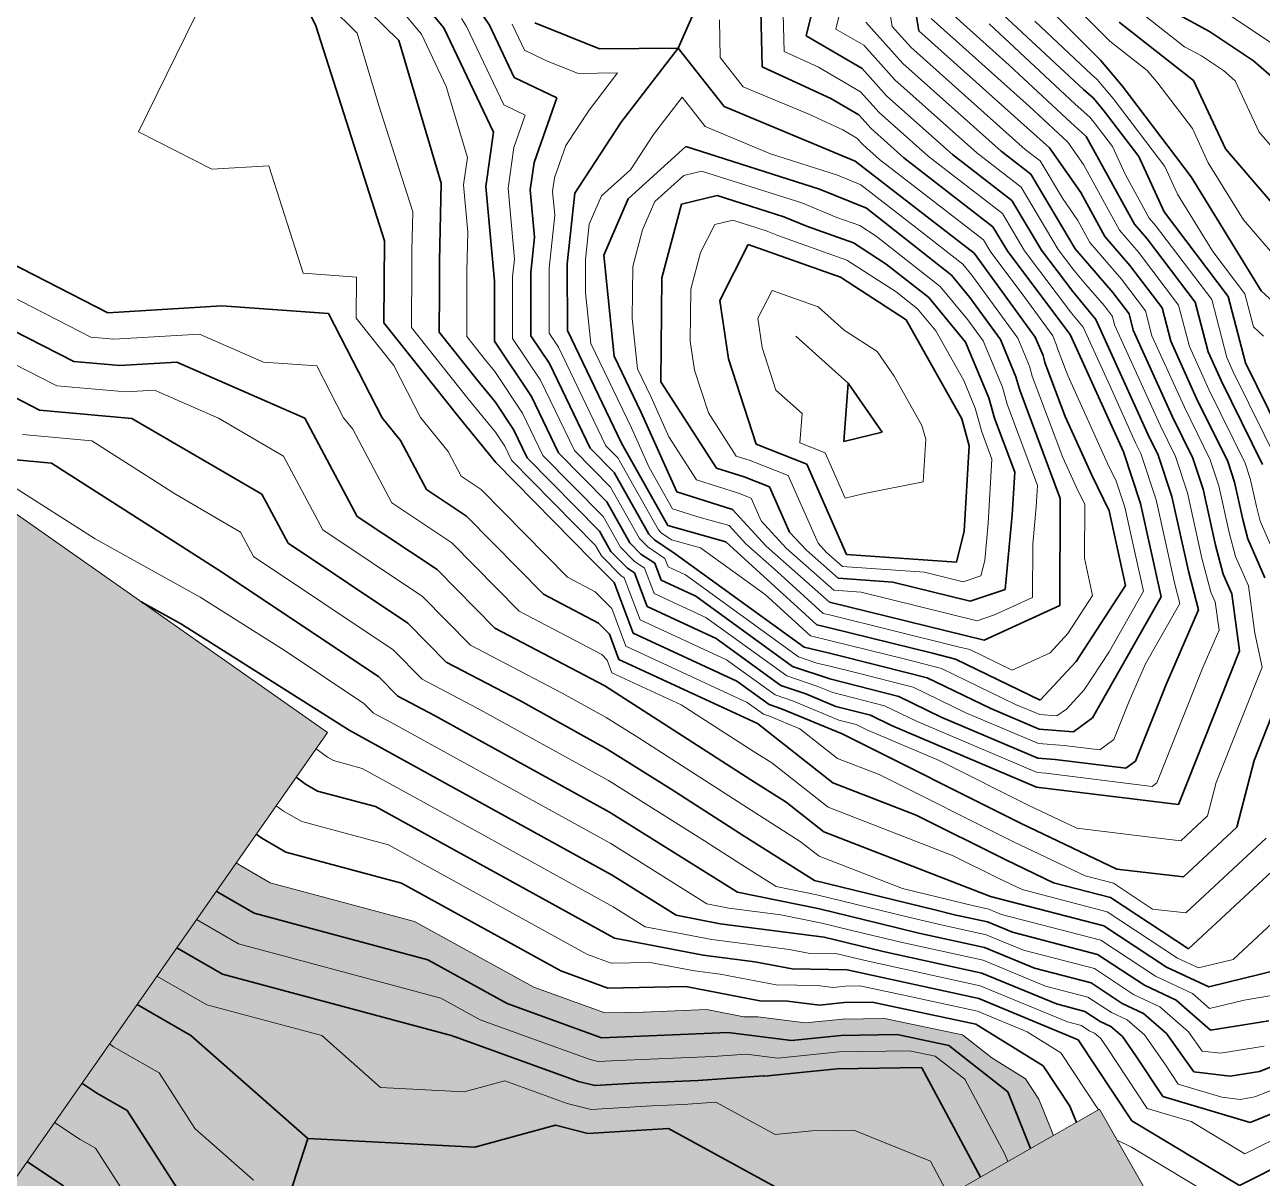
# Model space of a CAD drawing. Header units: millimetres. Extents: x -859836 to 307983, y -308065 to 649894.
# Drawn here: x -237451 to -138305, y 69515 to 161925 of the extents above; entities that cross this region are included whole.
import ezdxf

# ---------------------------------------------------------------- set-up
doc = ezdxf.new("R2010")
doc.units = ezdxf.units.MM
for name, color, linetype, lineweight in [('A-DETL-GENF', 92, 'Continuous', 9), ('A-DETL-MBND', 5, 'Continuous', 9), ('A-DETL-THIN', 151, 'Continuous', 9), ('C-TOPO-MAJR', 7, 'Continuous', 35), ('C-TOPO-MINR', 7, 'Continuous', 9)]:
    doc.layers.add(name, color=color, linetype=linetype, lineweight=lineweight)

msp = doc.modelspace()

# ---------------------------------------------------------------- hatches: boundary and pattern name
at = {"layer": 'A-DETL-GENF'}
for points in [[(-246460, 57721), (-213192, 105232), (-391730, 230245), (-434174, 169628), (-315353, 86429), (-306176, 99535), (-275926, 78354)], [(-156629, -61462), (-93930, -25754), (-151337, 75045), (-214036, 39337), (-166443, -44229)]]:
    msp.add_hatch(color=8, dxfattribs=at).paths.add_polyline_path(points)
at = {"layer": 'A-DETL-MBND', "transparency": 33554585}
h = msp.add_hatch(color=1, dxfattribs=at)
h.paths.add_polyline_path([(-759872, -147838), (-751409, -147225), (-749609, -147143), (-733854, -145290), (-730653, -145570), (-721745, -145172), (-720814, -144887), (-719370, -144842), (-700946, -141995), (-695529, -141498), (-691142, -140868), (-678862, -139709), (-676064, -138561), (-673339, -137902), (-666588, -136592), (-665513, -135889), (-664558, -135218), (-662197, -133772), (-661519, -132852), (-659949, -130928), (-651084, -125443), (-650822, -125228), (-650213, -124939), (-646382, -122722), (-642214, -121295), (-640352, -120839), (-632919, -116639), (-632407, -116545), (-631232, -115977), (-624031, -110102), (-618435, -105784), (-615716, -103869), (-610671, -99638), (-609303, -97431), (-608187, -95168), (-606545, -92038), (-605546, -89814), (-602862, -83094), (-597357, -72506), (-595184, -69076), (-591888, -62294), (-588957, -58521), (-588686, -57663), (-586782, -51788), (-586421, -50671), (-585891, -49261), (-584837, -42142), (-583168, -34750), (-583236, -29503), (-581474, -24626), (-579291, -20446), (-577288, -10529), (-577844, -8379), (-576716, -5129), (-576923, -622), (-576761, 3433), (-577514, 8400), (-584433, 17478), (-591451, 26894), (-592059, 27631), (-594253, 29365), (-596698, 31520), (-606682, 39522), (-614114, 48456), (-617877, 53657), (-619367, 54812), (-621388, 57245), (-626371, 64609), (-630225, 76139), (-631882, 80641), (-631321, 82021), (-631047, 88615), (-629216, 99080), (-628971, 99848), (-627656, 101469), (-625202, 104951), (-622310, 108328), (-621916, 108853), (-618287, 112790), (-616954, 119597), (-611965, 123985), (-607391, 123672), (-603528, 125761), (-599346, 128280), (-596175, 130112), (-593901, 131920), (-587341, 139484), (-579017, 149394), (-573792, 168423), (-559581, 167597), (-555765, 171191), (-554261, 171958), (-551262, 173126), (-545079, 176205), (-536568, 178750), (-529133, 181370), (-526344, 189128), (-597518, 189128), (-597518, 207194), (-600686, 199575), (-609478, 188948), (-615919, 179175), (-616544, 177848), (-622914, 167950), (-630994, 157392), (-633191, 154309), (-645163, 133248), (-651286, 125168), (-651764, 119294), (-657364, 118029), (-668886, 104497), (-672322, 98230), (-678809, 91777), (-686744, 84898), (-689449, 82017), (-695207, 77404), (-695380, 71893), (-694273, 69271), (-689492, 45636), (-683652, 33844), (-677737, 19772), (-662028, -2904), (-651984, -24980), (-650691, -30222), (-651908, -42347), (-653635, -63919), (-656698, -68818), (-662024, -76036), (-666896, -86650), (-667567, -88913), (-681751, -105555), (-682213, -106748), (-682594, -107406), (-685917, -108622), (-692036, -110612), (-701719, -112727), (-713390, -117126), (-713858, -117303), (-715899, -118114), (-726309, -122425), (-732752, -123814), (-746954, -124818), (-750353, -125277), (-753407, -127865), (-764669, -132928), (-770641, -133394), (-784358, -129387), (-766211, -147534), (-765162, -147452), (-761763, -147700)])
h.paths.add_polyline_path([(-165073, -63985), (-152433, -63128), (-147212, -62558), (-145468, -61769), (-136004, -54982), (-133768, -53767), (-129949, -51511), (-119584, -45141), (-108212, -38110), (-106147, -37513), (-103534, -36430), (-95440, -33679), (-85435, -28121), (-81217, -27620), (-70310, -23490), (-69569, -23057), (-66354, -22120), (-63531, -20738), (-60354, -18737), (-51173, -14112), (-47726, -11549), (-46080, -8030), (-42098, 1247), (-71582, -3952), (-102491, 171344), (-31433, 183873), (-10665, 66090), (-8344, 71188), (-5480, 80840), (-4976, 82926), (-4345, 84088), (-2338, 91567), (-1942, 95428), (-648, 97607), (-1071, 98220), (-2510, 100800), (-3468, 101999), (-4531, 105589), (-4872, 106391), (-4883, 106838), (-4266, 108209), (-3836, 109670), (-3397, 110774), (-3406, 111243), (-3028, 112006), (-3263, 112804), (-5003, 115819), (-4795, 118868), (-5263, 125250), (-6517, 126820), (-6835, 127207), (-7506, 127369), (-7948, 127596), (-9992, 128520), (-10488, 129121), (-11669, 131806), (-11797, 132101), (-12046, 133135), (-12559, 133970), (-14267, 135969), (-16205, 140122), (-18451, 143457), (-18982, 145256), (-19057, 146525), (-18964, 150253), (-18988, 154876), (-19576, 155921), (-19786, 160906), (-20496, 162914), (-20826, 165369), (-20799, 166915), (-20107, 172970), (-19517, 173820), (-19312, 174558), (-18670, 176101), (-17060, 179067), (-15517, 180705), (-13911, 185702), (-4262, 188301), (-1645, 188923), (-105, 188210), (8503, 183584), (10926, 183912), (12005, 184043), (13640, 184361), (15131, 185109), (17172, 186245), (21649, 186967), (26966, 189922), (27822, 190382), (28403, 191056), (32119, 193617), (35169, 195832), (37685, 197143), (44902, 200225), (45756, 200160), (48502, 199127), (50290, 198574), (51191, 198365), (51921, 198324), (52221, 198344), (54759, 197846), (56032, 196790), (56464, 196469), (57692, 196367), (59108, 196361), (60941, 197154), (66233, 199839), (70130, 201192), (73048, 200979), (76924, 206128), (82127, 208080), (85344, 208780), (86075, 208372), (88573, 207914), (89729, 206890), (91276, 205317), (93776, 203937), (94137, 202344), (94391, 199786), (122336, 197831), (121797, 189716), (125647, 199482), (126089, 201383), (126324, 204787), (126905, 208036), (127554, 210427), (128482, 214073), (128746, 220996), (128473, 222544), (126624, 223852), (126936, 229764), (121612, 232554), (119877, 233364), (114690, 236608), (111762, 238823), (110636, 246522), (110029, 247546), (108783, 253509), (107371, 255011), (105531, 255323), (97841, 258447), (94527, 260036), (90352, 264357), (89017, 265316), (86132, 267662), (83932, 268416), (81219, 269590), (78181, 270815), (77485, 271254), (76016, 271688), (70070, 272996), (65720, 273763), (60235, 273305), (58972, 273395), (52899, 270581), (50487, 269940), (48782, 269681), (44888, 271379), (44155, 271664), (36008, 276151), (32279, 278102), (30572, 279889), (26209, 282046), (25647, 282628), (25305, 282619), (16014, 287701), (12948, 288678), (12218, 290013), (5109, 293561), (1173, 293491), (996, 295848), (-846, 297677), (-3706, 301772), (-4254, 303671), (-5166, 310755), (-5514, 312595), (-5824, 313912), (-11263, 323566), (-11006, 329168), (-11128, 331667), (-19570, 300160), (-119951, 327057), (-119803, 323213), (-126677, 316885), (-131916, 309583), (-138039, 307127), (-139811, 306218), (-145009, 304770), (-152454, 299923), (-155529, 293631), (-156974, 291356), (-164244, 289138), (-169538, 285729), (-171473, 283227), (-175794, 279460), (-179077, 276921), (-181978, 270226), (-183799, 266060), (-186962, 261812), (-188195, 260364), (-189518, 257544), (-192219, 254304), (-192584, 253707), (-193666, 250905), (-195467, 243388), (-196196, 242827), (-194515, 241920), (-193117, 240272), (-191870, 238552), (-189445, 238099), (-187379, 238829), (-181196, 237496), (-175260, 234188), (-174712, 233864), (-173921, 232781), (-172965, 231563), (-172393, 230212), (-171401, 229395), (-170346, 228036), (-168731, 226171), (-166947, 224795), (-166149, 223746), (-163251, 221790), (-159390, 213002), (-157244, 207107), (-158125, 203750), (-158684, 200374), (-157805, 198095), (-156223, 195786), (-156238, 193540), (-155648, 190949), (-154491, 184489), (-154880, 182143), (-154447, 180199), (-153070, 178898), (-149834, 176505), (-139965, 171530), (-138126, 170600), (-129357, 164765), (-128806, 164582), (-125625, 162125), (-121962, 159155), (-118169, 147987), (-115529, 142356), (-110100, 136364), (-104170, 130983), (-102874, 130179), (-102493, 125049), (-102587, 124307), (-102565, 123298), (-101236, 116731), (-101075, 108354), (-100903, 103207), (-100752, 100763), (-102347, 94828), (-103663, 92538), (-105020, 75873), (-113779, 78871), (-115927, 80336), (-116767, 79773), (-118030, 78279), (-120019, 71407), (-121727, 70570), (-124911, 67739), (-132123, 62869), (-134503, 61669), (-142143, 63655), (-144511, 65162), (-146330, 66255), (-93930, -25754), (-156629, -61462), (-204703, 22951), (-203169, 15882), (-200858, 9097), (-201011, 7340), (-201672, 4283), (-201800, 3453), (-202205, -1962), (-203074, -4336), (-205085, -7779), (-205398, -8805), (-204303, -12916), (-199204, -23507), (-197559, -24806), (-188446, -36297), (-186232, -39786), (-180001, -45528), (-178692, -50309), (-178316, -54011), (-176500, -58311), (-174921, -60229), (-168457, -62865), (-166443, -63531)])
h.paths.add_polyline_path([(-36382, 9575), (-36325, 9655), (-34497, 11838), (-31400, 15158), (-30158, 17103), (-28972, 19503), (-28725, 20204), (-24454, 28194), (-23969, 29653), (-22045, 35862), (-19945, 43004), (-18884, 49386), (-18505, 51142), (-18308, 51427), (-16088, 53703), (-14034, 56286), (-13124, 58389), (-12183, 60477), (-11466, 63512), (-44854, 57625), (-36383, 9584)])
h.paths.add_polyline_path([(-209307, 23977), (-205832, 24933), (-214036, 39337), (-155029, 72942), (-156196, 75860), (-157267, 77483), (-160083, 79252), (-162327, 81007), (-168562, 82322), (-171974, 82266), (-174895, 81970), (-178745, 82443), (-179832, 82459), (-182806, 83026), (-187870, 82820), (-190987, 82764), (-196740, 84867), (-206215, 90085), (-217797, 93191), (-220523, 94762), (-239193, 68099), (-236586, 66371), (-231472, 54327), (-229323, 51595), (-228392, 47968), (-224245, 38986), (-223941, 37016), (-223700, 36083), (-223413, 35510), (-223235, 34196), (-219932, 30913), (-219720, 30002), (-218890, 29933), (-218583, 30355), (-217413, 29932), (-217322, 28983), (-216667, 27680), (-215596, 26462), (-211752, 24276), (-211629, 24261)])
h.paths.add_polyline_path([(-104493, 32511), (-108740, 34478), (-111033, 34745), (-118279, 38197), (-121109, 39560), (-122686, 40146), (-124886, 42576), (-127774, 45075), (-127284, 49019), (-127353, 51467), (-126249, 53628), (-124638, 56522), (-122874, 56919), (-121333, 61662), (-118149, 64493), (-116851, 64289), (-109895, 61749), (-101431, 62897), (-97222, 57624), (-96994, 51839), (-95461, 45135), (-95182, 39024), (-97809, 35660), (-102505, 32673), (-103546, 32588)])
h.paths.add_polyline_path([(113952, 54850), (115144, 57676), (119371, 59200), (123981, 58308), (134122, 70221), (135206, 75484), (130794, 79482), (129640, 81238), (129018, 81691), (127052, 82907), (123829, 87412), (118436, 89438), (114649, 87913), (114523, 86104), (79787, 88533), (80974, 86559), (82982, 83414), (85870, 80693), (86415, 79732), (87156, 79254), (93254, 77937), (101112, 77088), (101690, 76657), (110303, 71926), (111655, 70038), (112330, 66003), (112029, 63955), (112025, 61722), (110833, 58895), (111202, 55882), (113573, 54992)])
h.paths.add_polyline_path([(46473, 90893), (46450, 90966), (46450, 90942)])
h.paths.add_polyline_path([(114914, 91699), (116742, 96586), (117222, 99339), (116281, 100813), (115714, 103134), (115083, 94112)])
h.paths.add_polyline_path([(77815, 91772), (81254, 140961), (77947, 134003), (77391, 132850), (76263, 127858), (75504, 126378), (70686, 116776), (69491, 114040), (69325, 112455), (69905, 111212), (72496, 104740), (73767, 102718), (74214, 102059), (75304, 98529), (75680, 97769), (77652, 92229)])
h.paths.add_polyline_path([(-430559, 174792), (-396358, 223636), (-410299, 232491), (-417613, 235355), (-425156, 238606), (-444149, 250578), (-452510, 252436), (-452510, 191303), (-451929, 191053), (-450916, 184024), (-444554, 181215), (-442283, 180124), (-434174, 176436)])
h.paths.add_polyline_path([(-462933, 188895), (-462489, 189128), (-463513, 189128)])
h.paths.add_polyline_path([(20902, 189411), (-15527, 199172), (-17080, 193377), (-157146, 230908), (-144206, 279204), (-133097, 276228), (-125333, 305205), (85106, 248818), (77341, 219841), (66233, 222817), (60021, 199635), (26079, 208730), (21836, 192894)])
h.paths.add_polyline_path([(-305163, 308526), (-297168, 312758), (-330807, 321772), (-305961, 308938)])
h.paths.add_polyline_path([(-101365, 344853), (-99267, 352685), (-106132, 348019), (-107260, 346432), (-107015, 346367)])
h.paths.add_polyline_path([(-77617, 359195), (-72055, 379953), (-74944, 376393), (-78127, 372078), (-79002, 371144), (-83284, 366025), (-86114, 364172), (-90178, 362561), (-78095, 359323)])
h.paths.add_polyline_path([(-70949, 384081), (-49147, 465447), (10755, 449396), (10427, 451476), (10340, 452557), (9561, 454240), (5848, 461010), (3088, 465731), (3916, 466341), (3829, 466873), (4301, 472115), (5273, 480727), (5235, 481311), (1254, 490409), (398, 499801), (248, 500675), (1538, 508051), (2399, 515172), (5336, 526780), (6042, 528818), (11319, 535892), (14764, 542803), (21028, 556609), (22026, 559450), (25679, 567225), (23762, 595967), (26857, 602002), (42608, 602571), (44738, 607162), (48181, 613963), (49550, 615647), (53154, 622325), (47956, 649894), (47874, 649894), (42817, 647426), (40858, 646138), (35158, 640491), (29786, 634475), (27764, 633773), (23010, 631806), (12648, 627092), (6576, 623443), (5459, 622546), (3132, 622423), (937, 621697), (-3757, 621182), (-10336, 620725), (-17509, 618636), (-20466, 617651), (-26978, 615727), (-29360, 614862), (-36198, 612616), (23495, 596621), (-6839, 483415), (-62468, 498321), (-61154, 491830), (-59928, 489468), (-56843, 481884), (-56752, 481249), (-55996, 465839), (-55728, 464742), (-55062, 458604), (-54604, 453643), (-54849, 452204), (-55585, 448717), (-57347, 441004), (-59178, 436511), (-62836, 421846), (-64420, 417337), (-65373, 414138), (-67663, 409612), (-67833, 408961), (-68221, 406728), (-67446, 402371), (-67164, 401641), (-67454, 400728), (-68102, 398277), (-69211, 394395), (-69530, 393435), (-70271, 388744), (-70595, 386619)])
h.paths.add_polyline_path([(-72390, 518021), (-67541, 536118), (-118601, 549800), (-111350, 544573), (-102792, 541248), (-98322, 538930), (-89693, 534294), (-86179, 534292), (-80614, 527648), (-74938, 522052), (-72698, 518856)])
h.paths.add_polyline_path([(-136180, 559285), (-135118, 563249), (-136667, 559600)])
h.paths.add_polyline_path([(-54600, 584415), (-47886, 609472), (-50553, 609641), (-55313, 609698), (-62008, 606325), (-64948, 609251), (-80643, 608301), (-83770, 607896), (-87388, 606897), (-94432, 606828), (-97621, 607514), (-101540, 606576), (-111704, 601349), (-115028, 602044), (-116464, 600991), (-56960, 585047)])
h.paths.add_polyline_path([(-105893, 632098), (-77034, 642660), (-60117, 645580), (-52045, 639137), (-36907, 649894), (-98339, 649894), (-105228, 633665)])

# ---------------------------------------------------------------- linework, layer by layer
at = {"layer": 'A-DETL-THIN'}
for p, q in [((-213192, 105232), (-391730, 230245)), ((-246460, 57721), (-213192, 105232)), ((-151337, 75045), (-214036, 39337)), ((-93930, -25754), (-151337, 75045))]:
    msp.add_line(p, q, dxfattribs=at)
at = {"layer": 'C-TOPO-MAJR'}
for p, q in [((-214132, 161849), (-220851, 175440)), ((-167603, 172334), (-165827, 161448)), ((-161239, 169081), (-151267, 159075)), ((-173077, 168235), (-174843, 161027)), ((-203873, 161687), (-207526, 166043)), ((-207482, 160651), (-211944, 165044)), ((-161802, 165325), (-152625, 156738)), ((-183247, 164248), (-185094, 160062)), ((-178511, 164557), (-178366, 158561)), ((-200222, 161880), (-201059, 163156)), ((-163815, 163386), (-158571, 158695)), ((-145280, 162867), (-142524, 161380)), ((-208632, 144618), (-214132, 161849)), ((-199888, 153314), (-203873, 161687)), ((-198230, 157694), (-200222, 161880)), ((-191407, 159998), (-196572, 162074)), ((-170078, 162139), (-167100, 158832)), ((-149763, 162141), (-143804, 157464)), ((-204084, 149245), (-207482, 160651)), ((-174843, 161027), (-170358, 158420)), ((-165827, 161448), (-155340, 152065)), ((-142524, 161380), (-139017, 159046)), ((-185094, 160062), (-191407, 159998)), ((-189654, 154111), (-185094, 160062)), ((-185094, 160062), (-181422, 155363)), ((-167100, 158832), (-159234, 151795)), ((-158571, 158695), (-153982, 154402)), ((-151267, 159075), (-149518, 157040)), ((-139017, 159046), (-137155, 157419)), ((-194831, 156058), (-198230, 157694)), ((-178366, 158561), (-172880, 156005)), ((-170358, 158420), (-168372, 156216)), ((-152625, 156738), (-151834, 156030)), ((-149518, 157040), (-144005, 149754)), ((-143804, 157464), (-141252, 151974)), ((-196635, 150876), (-194831, 156058)), ((-172880, 156005), (-170638, 154702)), ((-168372, 156216), (-163129, 151524)), ((-151834, 156030), (-150959, 155013)), ((-181422, 155363), (-170918, 150984)), ((-170638, 154702), (-169645, 153600)), ((-150959, 155013), (-148203, 151370)), ((-193382, 148438), (-189654, 154111)), ((-153982, 154402), (-152400, 152985)), ((-200517, 148976), (-199888, 153314)), ((-169645, 153600), (-167023, 151254)), ((-152400, 152985), (-148546, 145950)), ((-189108, 147991), (-184478, 152165)), ((-184478, 152165), (-173773, 148762)), ((-159234, 151795), (-156852, 149958)), ((-155340, 152065), (-152847, 148485)), ((-141252, 151974), (-133846, 143361)), ((-196949, 148707), (-196635, 150876)), ((-170918, 150984), (-161389, 143636)), ((-167023, 151254), (-159877, 145743)), ((-163129, 151524), (-158364, 147850)), ((-148203, 151370), (-146172, 146932)), ((-156852, 149958), (-153294, 143985)), ((-144005, 149754), (-138379, 140608)), ((-204229, 142997), (-204084, 149245)), ((-199826, 141376), (-200517, 148976)), ((-173773, 148762), (-170020, 147218)), ((-196604, 144907), (-196949, 148707)), ((-193982, 142770), (-193382, 148438)), ((-191060, 143467), (-189108, 147991)), ((-184833, 147545), (-181982, 148241)), ((-181982, 148241), (-176629, 146539)), ((-158364, 147850), (-155992, 143868)), ((-152847, 148485), (-150920, 144967)), ((-186418, 141653), (-184833, 147545)), ((-170020, 147218), (-163208, 141852)), ((-146172, 146932), (-141029, 140150)), ((-176629, 146539), (-174752, 145768)), ((-174752, 145768), (-171063, 144455)), ((-148546, 145950), (-147536, 144779)), ((-230787, 138858), (-242523, 144852)), ((-196904, 142073), (-196604, 144907)), ((-159877, 145743), (-158691, 143752)), ((-150920, 144967), (-148901, 142625)), ((-147536, 144779), (-143679, 139692)), ((-208678, 138050), (-208632, 144618)), ((-181775, 139839), (-179485, 144317)), ((-179485, 144317), (-172107, 141692)), ((-171063, 144455), (-168433, 142752)), ((-155992, 143868), (-153494, 140543)), ((-153294, 143985), (-150265, 140472)), ((-204228, 140593), (-204229, 142997)), ((-193971, 137426), (-193982, 142770)), ((-190231, 135377), (-191060, 143467)), ((-161389, 143636), (-156486, 136903)), ((-158691, 143752), (-153693, 137101)), ((-196899, 139401), (-196904, 142073)), ((-168433, 142752), (-165027, 140069)), ((-163208, 141852), (-161730, 140071)), ((-148901, 142625), (-146329, 139234)), ((-199824, 136567), (-199826, 141376)), ((-186491, 133328), (-186418, 141653)), ((-172107, 141692), (-166846, 138286)), ((-204251, 137308), (-204228, 140593)), ((-181080, 135153), (-181775, 139839)), ((-165027, 140069), (-162071, 136506)), ((-161730, 140071), (-159279, 136704)), ((-153494, 140543), (-151629, 138318)), ((-150265, 140472), (-148979, 138776)), ((-141029, 140150), (-139655, 134846)), ((-138379, 140608), (-136751, 139103)), ((-233525, 134951), (-242326, 139447)), ((-221659, 139404), (-230787, 138858)), ((-213104, 138791), (-221659, 139404)), ((-196897, 136997), (-196899, 139401)), ((-146329, 139234), (-145642, 136582)), ((-143679, 139692), (-142649, 135714)), ((-208828, 130439), (-213104, 138791)), ((-202658, 130468), (-208678, 138050)), ((-166846, 138286), (-162381, 130358)), ((-151629, 138318), (-147471, 129138)), ((-148979, 138776), (-148636, 137450)), ((-201241, 133518), (-204251, 137308)), ((-195408, 134781), (-196897, 136997)), ((-189633, 128396), (-193971, 137426)), ((-171492, 133215), (-175669, 136979)), ((-156486, 136903), (-155865, 135415)), ((-153693, 137101), (-149424, 127711)), ((-148636, 137450), (-145517, 130565)), ((-196844, 132135), (-199824, 136567)), ((-162071, 136506), (-160209, 132044)), ((-159279, 136704), (-158037, 133729)), ((-145642, 136582), (-143563, 131992)), ((-229824, 134623), (-233525, 134951)), ((-225260, 134896), (-229824, 134623)), ((-214999, 130409), (-225260, 134896)), ((-188062, 130862), (-190231, 135377)), ((-178863, 128321), (-181080, 135153)), ((-155865, 135415), (-155716, 134874)), ((-155716, 134874), (-154090, 130531)), ((-142649, 135714), (-141609, 133419)), ((-139655, 134846), (-135510, 126429)), ((-236262, 131045), (-242130, 134042)), ((-192154, 128008), (-195408, 134781)), ((-199771, 131706), (-201241, 133518)), ((-182034, 126411), (-186491, 133328)), ((-171492, 133215), (-171822, 128539)), ((-168750, 129283), (-171492, 133215)), ((-158037, 133729), (-157740, 132646)), ((-141609, 133419), (-138293, 126685)), ((-194675, 127620), (-196844, 132135)), ((-160209, 132044), (-159763, 130419)), ((-157740, 132646), (-154486, 123961)), ((-143563, 131992), (-141075, 126942)), ((-228861, 130388), (-236262, 131045)), ((-198281, 129490), (-199771, 131706)), ((-218447, 124324), (-228861, 130388)), ((-210806, 122542), (-214999, 130409)), ((-207358, 128627), (-208828, 130439)), ((-199718, 126844), (-202658, 130468)), ((-185205, 124500), (-188062, 130862)), ((-162381, 130358), (-161786, 128192)), ((-159763, 130419), (-158136, 126077)), ((-154090, 130531), (-151955, 125836)), ((-145517, 130565), (-143858, 127198)), ((-197196, 127232), (-198281, 129490)), ((-168750, 129283), (-171822, 128539)), ((-147471, 129138), (-146641, 127455)), ((-205262, 124693), (-207358, 128627)), ((-190227, 126053), (-192154, 128008)), ((-185928, 121796), (-189633, 128396)), ((-174797, 126721), (-178863, 128321)), ((-161786, 128192), (-162179, 121353)), ((-235299, 126810), (-239000, 127139)), ((-191416, 121367), (-197196, 127232)), ((-190822, 123710), (-194675, 127620)), ((-149424, 127711), (-148061, 123567)), ((-146641, 127455), (-145551, 124139)), ((-143858, 127198), (-143040, 124712)), ((-141075, 126942), (-140530, 125284)), ((-221894, 118239), (-235299, 126810)), ((-192011, 119024), (-199718, 126844)), ((-187449, 121103), (-190227, 126053)), ((-179805, 125703), (-182034, 126411)), ((-171602, 119482), (-174797, 126721)), ((-158136, 126077), (-158332, 122657)), ((-177772, 124904), (-179805, 125703)), ((-151955, 125836), (-150571, 122995)), ((-140530, 125284), (-139868, 122291)), ((-216350, 120390), (-218447, 124324)), ((-202065, 122559), (-205262, 124693)), ((-180746, 123086), (-185205, 124500)), ((-176174, 121284), (-177772, 124904)), ((-154486, 123961), (-154534, 115410)), ((-145551, 124139), (-144226, 118153)), ((-143040, 124712), (-142047, 120222)), ((-188969, 120410), (-190822, 123710)), ((-178054, 120166), (-180746, 123086)), ((-150571, 122995), (-149256, 117001)), ((-148061, 123567), (-146406, 116084)), ((-204412, 118274), (-210806, 122542)), ((-195900, 116303), (-202065, 122559)), ((-158332, 122657), (-158908, 116682)), ((-139868, 122291), (-139458, 120743)), ((-190490, 119717), (-191416, 121367)), ((-187006, 120656), (-187449, 121103)), ((-181280, 120509), (-185928, 121796)), ((-174828, 119824), (-176174, 121284)), ((-162179, 121353), (-162811, 118872)), ((-206760, 113989), (-216350, 120390)), ((-188083, 119517), (-188969, 120410)), ((-185346, 119551), (-187006, 120656)), ((-173989, 113863), (-181280, 120509)), ((-172977, 115671), (-178054, 120166)), ((-142047, 120222), (-141433, 117900)), ((-139458, 120743), (-138087, 117621)), ((-190238, 117239), (-192011, 119024)), ((-189161, 118378), (-190490, 119717)), ((-186977, 118780), (-188083, 119517)), ((-175000, 112055), (-185346, 119551)), ((-172290, 117576), (-174828, 119824)), ((-162811, 118872), (-171602, 119482)), ((-209107, 109704), (-221894, 118239)), ((-199788, 113582), (-204412, 118274)), ((-188608, 118010), (-189161, 118378)), ((-187595, 115313), (-188608, 118010)), ((-186471, 117432), (-186977, 118780)), ((-144226, 118153), (-143407, 115057)), ((-188719, 113194), (-190238, 117239)), ((-183696, 116148), (-186471, 117432)), ((-167894, 117271), (-172290, 117576)), ((-161704, 115743), (-167894, 117271)), ((-149256, 117001), (-153220, 110900)), ((-141433, 117900), (-140747, 116339)), ((-191489, 113990), (-195900, 116303)), ((-175936, 110526), (-183696, 116148)), ((-158908, 116682), (-161704, 115743)), ((-146406, 116084), (-151907, 106390)), ((-140747, 116339), (-140120, 111775)), ((-224884, 113892), (-228124, 115688)), ((-182046, 112745), (-187595, 115313)), ((-160597, 112613), (-172977, 115671)), ((-154534, 115410), (-160597, 112613)), ((-143407, 115057), (-146013, 109082)), ((-211454, 105418), (-224884, 113892)), ((-203677, 110861), (-206760, 113989)), ((-190968, 108956), (-199788, 113582)), ((-190603, 113097), (-191489, 113990)), ((-189843, 111075), (-190603, 113097)), ((-180395, 109342), (-188719, 113194)), ((-172970, 113621), (-173989, 113863)), ((-164716, 111582), (-172970, 113621)), ((-176872, 108997), (-182046, 112745)), ((-172963, 111570), (-175000, 112055)), ((-178745, 105938), (-189843, 111075)), ((-168836, 110551), (-172963, 111570)), ((-162872, 111113), (-164716, 111582)), ((-156087, 107818), (-162872, 111113)), ((-140120, 111775), (-145020, 99445)), ((-197797, 107777), (-203677, 110861)), ((-172955, 109520), (-175936, 110526)), ((-165147, 109614), (-168836, 110551)), ((-153220, 110900), (-156087, 107818)), ((-207566, 108139), (-209107, 109704)), ((-177809, 107468), (-180395, 109342)), ((-167423, 108114), (-172955, 109520)), ((-160059, 107142), (-165147, 109614)), ((-146013, 109082), (-148464, 102917)), ((-136516, 109160), (-138966, 102995)), ((-204625, 106598), (-207566, 108139)), ((-179276, 101434), (-190968, 108956)), ((-174885, 108326), (-176872, 108997)), ((-172464, 107317), (-174885, 108326)), ((-164030, 106466), (-167423, 108114)), ((-190779, 103902), (-197797, 107777)), ((-176815, 107132), (-177809, 107468)), ((-171974, 105114), (-176815, 107132)), ((-169698, 106614), (-172464, 107317)), ((-156186, 105495), (-160059, 107142)), ((-190590, 98848), (-204625, 106598)), ((-168002, 105790), (-169698, 106614)), ((-156285, 103172), (-164030, 106466)), ((-151907, 106390), (-153429, 105291)), ((-190401, 93794), (-211454, 105418)), ((-172706, 101195), (-178745, 105938)), ((-157617, 97930), (-171974, 105114)), ((-156384, 100849), (-168002, 105790)), ((-153429, 105291), (-156186, 105495)), ((-185652, 100690), (-190779, 103902)), ((-154907, 103070), (-156285, 103172)), ((-149225, 102368), (-154907, 103070)), ((-148464, 102917), (-149225, 102368)), ((-138966, 102995), (-140338, 97654)), ((-214961, 101086), (-215708, 101639)), ((-176458, 99648), (-179276, 101434)), ((-166028, 98604), (-172706, 101195)), ((-213992, 100528), (-214961, 101086)), ((-209359, 99285), (-213992, 100528)), ((-179806, 96929), (-185652, 100690)), ((-145020, 99445), (-156384, 100849)), ((-190212, 88740), (-209359, 99285)), ((-173438, 97276), (-176458, 99648)), ((-180337, 92424), (-190590, 98848)), ((-158850, 95012), (-166028, 98604)), ((-160083, 92093), (-173438, 97276)), ((-149962, 94287), (-157617, 97930)), ((-140338, 97654), (-144623, 93663)), ((-218468, 96755), (-218903, 97076)), ((-216529, 95637), (-218468, 96755)), ((-174170, 93357), (-179806, 96929)), ((-207263, 93152), (-216529, 95637)), ((-135656, 95863), (-144226, 87882)), ((-155022, 93190), (-158850, 95012)), ((-144623, 93663), (-149962, 94287)), ((-185274, 90582), (-190401, 93794)), ((-164524, 91006), (-174170, 93357)), ((-221975, 92423), (-222098, 92514)), ((-219066, 90746), (-221975, 92423)), ((-194508, 86128), (-207263, 93152)), ((-173789, 91095), (-180337, 92424)), ((-150475, 92007), (-155022, 93190)), ((-150988, 89727), (-160083, 92093)), ((-144226, 87882), (-150475, 92007)), ((-205167, 87018), (-219066, 90746)), ((-181723, 89905), (-185274, 90582)), ((-168966, 89919), (-173789, 91095)), ((-162951, 90624), (-164524, 91006)), ((-160314, 90048), (-162951, 90624)), ((-173407, 88832), (-181723, 89905)), ((-165819, 89155), (-168966, 89919)), ((-158322, 89221), (-160314, 90048)), ((-145989, 86427), (-150988, 89727)), ((-183109, 87386), (-190212, 88740)), ((-168687, 87686), (-173407, 88832)), ((-160545, 88002), (-165819, 89155)), ((-151501, 87447), (-158322, 89221)), ((-221603, 85855), (-225277, 87973)), ((-178951, 86849), (-183109, 87386)), ((-160777, 85957), (-168687, 87686)), ((-156562, 86350), (-160545, 88002)), ((-147752, 84972), (-151501, 87447)), ((-198805, 83515), (-205167, 87018)), ((-175977, 86283), (-178951, 86849)), ((-171556, 86217), (-175977, 86283)), ((-152014, 85167), (-156562, 86350)), ((-142588, 84839), (-145989, 86427)), ((-203182, 80915), (-221603, 85855)), ((-190728, 84756), (-194508, 86128)), ((-161008, 83912), (-171556, 86217)), ((-154801, 83478), (-160777, 85957)), ((-137033, 86208), (-142588, 84839)), ((-184495, 84867), (-190728, 84756)), ((-178547, 83733), (-184495, 84867)), ((-149515, 83517), (-152014, 85167)), ((-145201, 83781), (-147752, 84972)), ((-224141, 80964), (-228447, 83446)), ((-191245, 80772), (-198805, 83515)), ((-176336, 83701), (-178547, 83733)), ((-173782, 83386), (-176336, 83701)), ((-171814, 83585), (-173782, 83386)), ((-169560, 83620), (-171814, 83585)), ((-161239, 81866), (-169560, 83620)), ((-153041, 80606), (-161008, 83912)), ((-152528, 82887), (-154801, 83478)), ((-147814, 82723), (-149515, 83517)), ((-142460, 81382), (-145201, 83781)), ((-151278, 82062), (-152528, 82887)), ((-145987, 81123), (-147814, 82723)), ((-155858, 78524), (-161239, 81866)), ((-150428, 81664), (-151278, 82062)), ((-149514, 80865), (-150428, 81664)), ((-137777, 82135), (-142460, 81382)), ((-224141, 80964), (-214777, 72703)), ((-203137, 80875), (-203182, 80915)), ((-203073, 80872), (-203137, 80875)), ((-203042, 80880), (-203073, 80872)), ((-193082, 77267), (-203042, 80880)), ((-181117, 81184), (-191245, 80772)), ((-176009, 80554), (-181117, 81184)), ((-172073, 80953), (-176009, 80554)), ((-167565, 81024), (-172073, 80953)), ((-163414, 80149), (-167565, 81024)), ((-148756, 74117), (-153041, 80606)), ((-148420, 79318), (-149514, 80865)), ((-143799, 78029), (-145987, 81123)), ((-158676, 76442), (-163414, 80149)), ((-146277, 76073), (-148420, 79318)), ((-133821, 79972), (-138522, 78061)), ((-165631, 78391), (-172350, 78286)), ((-165572, 78367), (-165631, 78391)), ((-160876, 69612), (-165572, 78367)), ((-153716, 75279), (-155858, 78524)), ((-183497, 77343), (-188562, 77137)), ((-178261, 77716), (-183497, 77343)), ((-178216, 77692), (-178261, 77716)), ((-172350, 78286), (-178216, 77692)), ((-140863, 77685), (-143799, 78029)), ((-138522, 78061), (-140863, 77685)), ((-232870, 77129), (-231668, 76332)), ((-191787, 76939), (-193082, 77267)), ((-188562, 77137), (-191787, 76939)), ((-156860, 71900), (-158676, 76442)), ((-132215, 76853), (-139266, 73988)), ((-231668, 76332), (-229244, 74935)), ((-139266, 73988), (-146277, 76073)), ((-229244, 74935), (-223523, 66038)), ((-153198, 73985), (-153716, 75279)), ((-194920, 73762), (-201397, 72005)), ((-192329, 73107), (-194920, 73762)), ((-185878, 73502), (-192329, 73107)), ((-176441, 68344), (-185878, 73502)), ((-140131, 68937), (-148756, 74117)), ((-130609, 73735), (-140131, 68937)), ((-214777, 72703), (-218295, 61889)), ((-201397, 72005), (-214777, 72703)), ((-237271, 70844), (-234347, 68905))]:
    msp.add_line(p, q, dxfattribs=at)
at = {"layer": 'C-TOPO-MINR'}
for p, q in [((-158825, 168946), (-150515, 160608)), ((-228327, 153350), (-221273, 167717)), ((-168841, 167237), (-167953, 161793)), ((-171578, 165187), (-172461, 161583)), ((-149011, 163673), (-144542, 160166)), ((-210807, 161250), (-213038, 163446)), ((-205677, 161169), (-207504, 163347)), ((-176677, 162792), (-176604, 159794)), ((-141884, 163338), (-136623, 159837)), ((-202047, 161784), (-202466, 162421)), ((-199059, 155504), (-202047, 161784)), ((-197401, 159884), (-198397, 161977)), ((-181802, 162309), (-181730, 159311)), ((-167953, 161793), (-166463, 160140)), ((-164821, 162417), (-156955, 155380)), ((-160187, 162010), (-153304, 155570)), ((-156535, 162200), (-151946, 157907)), ((-209108, 155547), (-210807, 161250)), ((-203685, 156983), (-205677, 161169)), ((-172461, 161583), (-170218, 160279)), ((-195701, 159066), (-197401, 159884)), ((-176604, 159794), (-173862, 158516)), ((-170218, 160279), (-167736, 157524)), ((-166463, 160140), (-157287, 151930)), ((-150515, 160608), (-147535, 158270)), ((-144542, 160166), (-143164, 159422)), ((-193119, 158028), (-195701, 159066)), ((-181730, 159311), (-179894, 156962)), ((-143164, 159422), (-141410, 158255)), ((-189962, 158060), (-193119, 158028)), ((-192243, 155084), (-189962, 158060)), ((-173862, 158516), (-170498, 156561)), ((-151946, 157907), (-151550, 157553)), ((-147535, 158270), (-146661, 157252)), ((-141410, 158255), (-140479, 157441)), ((-201986, 151279), (-203685, 156983)), ((-179894, 156962), (-174642, 154772)), ((-167736, 157524), (-161182, 151659)), ((-151550, 157553), (-150239, 156026)), ((-146661, 157252), (-143904, 153609)), ((-140479, 157441), (-138565, 153324)), ((-187066, 153138), (-184786, 156113)), ((-184786, 156113), (-182950, 153764)), ((-170498, 156561), (-169009, 154908)), ((-150239, 156026), (-146104, 150562)), ((-206358, 146931), (-209108, 155547)), ((-197359, 154686), (-199059, 155504)), ((-198262, 152095), (-197359, 154686)), ((-194106, 152248), (-192243, 155084)), ((-174642, 154772), (-171899, 153494)), ((-169009, 154908), (-165076, 151389)), ((-156955, 155380), (-154661, 153233)), ((-153304, 155570), (-152117, 154508)), ((-182950, 153764), (-177698, 151574)), ((-152117, 154508), (-151680, 153999)), ((-151680, 153999), (-150301, 152177)), ((-222460, 150353), (-228327, 153350)), ((-188930, 150301), (-187066, 153138)), ((-171899, 153494), (-170778, 152843)), ((-170778, 152843), (-170281, 152292)), ((-154661, 153233), (-153870, 152525)), ((-143904, 153609), (-142629, 150864)), ((-138565, 153324), (-133011, 146864)), ((-198733, 148841), (-198262, 152095)), ((-195009, 149657), (-194106, 152248)), ((-170281, 152292), (-168970, 151119)), ((-157287, 151930), (-156096, 151011)), ((-153870, 152525), (-152623, 150735)), ((-150301, 152177), (-149286, 149959)), ((-202301, 149110), (-201986, 151279)), ((-177698, 151574), (-172345, 149873)), ((-168970, 151119), (-160633, 144689)), ((-165076, 151389), (-159121, 146797)), ((-161182, 151659), (-157608, 148904)), ((-156096, 151011), (-154317, 148025)), ((-152623, 150735), (-149733, 145458)), ((-142629, 150864), (-139816, 146291)), ((-217895, 150626), (-222460, 150353)), ((-215145, 142011), (-217895, 150626)), ((-191245, 148214), (-188930, 150301)), ((-186970, 147768), (-184656, 149855)), ((-184656, 149855), (-183230, 150203)), ((-183230, 150203), (-175201, 147651)), ((-172345, 149873), (-170469, 149101)), ((-149286, 149959), (-147359, 146441)), ((-146104, 150562), (-145089, 148343)), ((-201955, 145310), (-202301, 149110)), ((-198215, 143141), (-198733, 148841)), ((-195166, 148572), (-195009, 149657)), ((-170469, 149101), (-165704, 145427)), ((-157608, 148904), (-154643, 143926)), ((-194993, 146672), (-195166, 148572)), ((-192221, 145953), (-191245, 148214)), ((-187947, 145506), (-186970, 147768)), ((-154317, 148025), (-153070, 146235)), ((-145089, 148343), (-142276, 143770)), ((-206430, 143808), (-206358, 146931)), ((-175201, 147651), (-172386, 146493)), ((-159121, 146797), (-157341, 143810)), ((-195443, 142422), (-194993, 146672)), ((-192521, 143119), (-192221, 145953)), ((-183304, 143692), (-182159, 145931)), ((-182159, 145931), (-180733, 146279)), ((-180733, 146279), (-178057, 145428)), ((-172386, 146493), (-170542, 145837)), ((-170542, 145837), (-169226, 144985)), ((-153070, 146235), (-152107, 144476)), ((-147359, 146441), (-146854, 145855)), ((-146854, 145855), (-142354, 139921)), ((-139816, 146291), (-136113, 141984)), ((-202028, 142186), (-201955, 145310)), ((-188739, 142560), (-187947, 145506)), ((-178057, 145428), (-177119, 145043)), ((-177119, 145043), (-171585, 143073)), ((-169226, 144985), (-164118, 140961)), ((-165704, 145427), (-162299, 142744)), ((-149733, 145458), (-148218, 143702)), ((-206430, 142606), (-206430, 143808)), ((-160633, 144689), (-160040, 143694)), ((-157341, 143810), (-153593, 138822)), ((-154643, 143926), (-153394, 142264)), ((-152107, 144476), (-149583, 141548)), ((-142276, 143770), (-139704, 140379)), ((-198365, 141724), (-198215, 143141)), ((-192515, 140447), (-192521, 143119)), ((-184097, 140746), (-183304, 143692)), ((-171585, 143073), (-167640, 140519)), ((-160040, 143694), (-157541, 140368)), ((-148218, 143702), (-145004, 139463)), ((-232156, 136905), (-242425, 142149)), ((-210868, 141705), (-215145, 142011)), ((-206464, 137679), (-206430, 142606)), ((-202026, 138580), (-202028, 142186)), ((-195435, 138414), (-195443, 142422)), ((-188776, 138398), (-188739, 142560)), ((-162299, 142744), (-161560, 141853)), ((-161560, 141853), (-157882, 136803)), ((-153394, 142264), (-152461, 141151)), ((-210891, 138420), (-210868, 141705)), ((-198362, 140388), (-198365, 141724)), ((-164118, 140961), (-161901, 138288)), ((-152461, 141151), (-150947, 139395)), ((-149583, 141548), (-147654, 139005)), ((-198361, 136782), (-198362, 140388)), ((-192101, 136402), (-192515, 140447)), ((-184133, 136583), (-184097, 140746)), ((-178722, 138409), (-177577, 140648)), ((-177577, 140648), (-173888, 139335)), ((-167640, 140519), (-165937, 139177)), ((-157541, 140368), (-155090, 137002)), ((-142354, 139921), (-141152, 135280)), ((-139704, 140379), (-139017, 137727)), ((-173888, 139335), (-171799, 137453)), ((-165937, 139177), (-164459, 137396)), ((-153593, 138822), (-152661, 137710)), ((-150947, 139395), (-150304, 138547)), ((-147654, 139005), (-147139, 137016)), ((-145004, 139463), (-144146, 136148)), ((-207881, 134630), (-210891, 138420)), ((-202037, 136938), (-202026, 138580)), ((-195434, 137211), (-195435, 138414)), ((-188361, 134352), (-188776, 138398)), ((-178375, 136066), (-178722, 138409)), ((-161901, 138288), (-160675, 136605)), ((-150304, 138547), (-150132, 137884)), ((-150132, 137884), (-146494, 129852)), ((-230306, 136740), (-232156, 136905)), ((-223460, 137150), (-230306, 136740)), ((-218329, 134906), (-223460, 137150)), ((-201949, 131993), (-206464, 137679)), ((-200532, 135042), (-202037, 136938)), ((-194689, 136103), (-195434, 137211)), ((-171799, 137453), (-169169, 135750)), ((-164459, 137396), (-162226, 133432)), ((-155090, 137002), (-154779, 136258)), ((-152661, 137710), (-150527, 133015)), ((-147139, 137016), (-144540, 131278)), ((-139017, 137727), (-138203, 136974)), ((-234893, 132998), (-242228, 136744)), ((-196126, 133458), (-198361, 136782)), ((-190893, 128202), (-194689, 136103)), ((-188847, 129629), (-192101, 136402)), ((-183786, 134241), (-184133, 136583)), ((-177266, 132650), (-178375, 136066)), ((-160675, 136605), (-159123, 132887)), ((-157882, 136803), (-156951, 134572)), ((-154779, 136258), (-154705, 135987)), ((-154705, 135987), (-153891, 133816)), ((-144146, 136148), (-142586, 132705)), ((-214052, 134600), (-218329, 134906)), ((-199797, 134136), (-200532, 135042)), ((-169169, 135750), (-167798, 133784)), ((-141152, 135280), (-140632, 134132)), ((-211914, 130424), (-214052, 134600)), ((-205743, 130454), (-207881, 134630)), ((-197563, 130812), (-199797, 134136)), ((-187277, 132095), (-188361, 134352)), ((-182677, 130824), (-183786, 134241)), ((-156951, 134572), (-156728, 133760)), ((-140632, 134132), (-136901, 126557)), ((-229343, 132505), (-234893, 132998)), ((-193414, 127814), (-196126, 133458)), ((-167798, 133784), (-165566, 129820)), ((-162226, 133432), (-161295, 131201)), ((-159123, 132887), (-158751, 131533)), ((-156728, 133760), (-154288, 127246)), ((-153891, 133816), (-150690, 126774)), ((-150527, 133015), (-148447, 128425)), ((-227061, 132642), (-229343, 132505)), ((-221930, 130399), (-227061, 132642)), ((-199744, 129275), (-201949, 131993)), ((-185848, 128914), (-187277, 132095)), ((-175177, 130768), (-177266, 132650)), ((-142586, 132705), (-139684, 126814)), ((-161295, 131201), (-160774, 129306)), ((-158751, 131533), (-156311, 125019)), ((-144540, 131278), (-142467, 127070)), ((-216723, 127367), (-221930, 130399)), ((-211179, 129518), (-211914, 130424)), ((-203538, 127735), (-205743, 130454)), ((-195936, 127426), (-197563, 130812)), ((-180448, 127366), (-182677, 130824)), ((-175343, 128430), (-175177, 130768)), ((-232080, 128599), (-237631, 129092)), ((-208034, 123617), (-211179, 129518)), ((-198999, 128167), (-199744, 129275)), ((-187419, 126448), (-188847, 129629)), ((-183619, 125455), (-185848, 128914)), ((-165566, 129820), (-165268, 128737)), ((-160774, 129306), (-159961, 127134)), ((-146494, 129852), (-145250, 127326)), ((-225378, 124313), (-232080, 128599)), ((-198457, 127038), (-198999, 128167)), ((-189930, 127225), (-190893, 128202)), ((-173310, 127630), (-175343, 128430)), ((-165268, 128737), (-165465, 125318)), ((-148447, 128425), (-148033, 127583)), ((-213578, 121466), (-216723, 127367)), ((-202490, 125769), (-203538, 127735)), ((-191714, 120195), (-198457, 127038)), ((-191119, 122538), (-195936, 127426)), ((-190524, 124882), (-193414, 127814)), ((-186688, 121449), (-189930, 127225)), ((-179334, 127012), (-180448, 127366)), ((-176284, 125812), (-179334, 127012)), ((-171712, 124010), (-173310, 127630)), ((-159961, 127134), (-160256, 122005)), ((-154288, 127246), (-153220, 124899)), ((-148033, 127583), (-146806, 123853)), ((-145250, 127326), (-144296, 124426)), ((-142467, 127070), (-141785, 124998)), ((-185566, 123148), (-187419, 126448)), ((-150690, 126774), (-149998, 125353)), ((-139684, 126814), (-139275, 125570)), ((-231816, 120736), (-238518, 125021)), ((-200891, 124702), (-202490, 125769)), ((-180276, 124395), (-183619, 125455)), ((-173888, 120383), (-176284, 125812)), ((-165465, 125318), (-170176, 124382)), ((-156311, 125019), (-156409, 123309)), ((-149998, 125353), (-149316, 123281)), ((-141785, 124998), (-140958, 121257)), ((-139275, 125570), (-138778, 123326)), ((-220171, 121282), (-225378, 124313)), ((-193955, 117663), (-200891, 124702)), ((-188209, 120756), (-190524, 124882)), ((-179259, 123995), (-180276, 124395)), ((-178460, 122185), (-179259, 123995)), ((-170176, 124382), (-171712, 124010)), ((-153220, 124899), (-152528, 123478)), ((-144296, 124426), (-143137, 119188)), ((-203239, 120416), (-208034, 123617)), ((-183337, 122441), (-185566, 123148)), ((-156409, 123309), (-156697, 120322)), ((-152528, 123478), (-152552, 119202)), ((-149316, 123281), (-148488, 119540)), ((-146806, 123853), (-145316, 117119)), ((-138778, 123326), (-138471, 122164)), ((-189730, 120063), (-191119, 122538)), ((-181013, 121797), (-183337, 122441)), ((-176441, 119995), (-178460, 122185)), ((-160256, 122005), (-160544, 119017)), ((-138471, 122164), (-136758, 118262)), ((-219122, 119315), (-220171, 121282)), ((-205586, 116131), (-213578, 121466)), ((-186467, 121226), (-186688, 121449)), ((-185637, 120673), (-186467, 121226)), ((-179667, 120338), (-181013, 121797)), ((-140958, 121257), (-140446, 119322)), ((-223389, 116065), (-231816, 120736)), ((-197844, 114942), (-203239, 120416)), ((-191251, 119370), (-191714, 120195)), ((-188622, 118947), (-189730, 120063)), ((-187544, 120087), (-188209, 120756)), ((-186162, 119166), (-187544, 120087)), ((-183313, 120030), (-185637, 120673)), ((-178140, 116282), (-183313, 120030)), ((-177129, 118090), (-179667, 120338)), ((-172634, 116624), (-176441, 119995)), ((-173215, 119653), (-173888, 120383)), ((-156697, 120322), (-156721, 116046)), ((-207933, 111846), (-219122, 119315)), ((-189699, 117808), (-191251, 119370)), ((-185908, 118492), (-186162, 119166)), ((-171946, 118529), (-173215, 119653)), ((-160544, 119017), (-160860, 117777)), ((-152552, 119202), (-151895, 116205)), ((-148488, 119540), (-147831, 116543)), ((-143137, 119188), (-142420, 116479)), ((-140446, 119322), (-139417, 116980)), ((-187792, 118395), (-188622, 118947)), ((-187033, 116373), (-187792, 118395)), ((-184521, 117850), (-185908, 118492)), ((-173483, 114767), (-177129, 118090)), ((-165353, 118072), (-171946, 118529)), ((-162258, 117307), (-165353, 118072)), ((-191750, 116507), (-193955, 117663)), ((-189423, 117624), (-189699, 117808)), ((-188157, 114254), (-189423, 117624)), ((-175468, 111291), (-184521, 117850)), ((-160860, 117777), (-162258, 117307)), ((-145316, 117119), (-144906, 115571)), ((-216674, 111829), (-223389, 116065)), ((-201733, 112221), (-205586, 116131)), ((-190421, 115168), (-191750, 116507)), ((-182871, 114446), (-187033, 116373)), ((-174494, 112959), (-178140, 116282)), ((-170436, 116471), (-172634, 116624)), ((-161150, 114178), (-170436, 116471)), ((-156721, 116046), (-159752, 114647)), ((-151895, 116205), (-153877, 113155)), ((-147831, 116543), (-150582, 111695)), ((-142420, 116479), (-142077, 115698)), ((-139417, 116980), (-138894, 113176)), ((-189281, 112135), (-190421, 115168)), ((-144906, 115571), (-147657, 110724)), ((-142077, 115698), (-141763, 113416)), ((-191228, 111473), (-197844, 114942)), ((-181220, 111043), (-188157, 114254)), ((-176404, 109761), (-182871, 114446)), ((-172974, 114646), (-173483, 114767)), ((-162656, 112098), (-172974, 114646)), ((-159752, 114647), (-161150, 114178)), ((-153877, 113155), (-155310, 111614)), ((-141763, 113416), (-143066, 110429)), ((-138894, 113176), (-138318, 110467)), ((-194382, 108367), (-201733, 112221)), ((-179570, 107640), (-189281, 112135)), ((-172966, 112595), (-174494, 112959)), ((-166776, 111066), (-172966, 112595)), ((-161734, 111863), (-162656, 112098)), ((-210281, 107561), (-216674, 111829)), ((-205621, 109500), (-207933, 111846)), ((-190785, 111027), (-191228, 111473)), ((-173978, 110787), (-175468, 111291)), ((-164010, 110363), (-166776, 111066)), ((-158342, 110215), (-161734, 111863)), ((-155310, 111614), (-158342, 110215)), ((-150582, 111695), (-152564, 108645)), ((-190405, 110016), (-190785, 111027)), ((-177341, 108232), (-181220, 111043)), ((-172959, 110545), (-173978, 110787)), ((-170895, 110035), (-172959, 110545)), ((-158073, 107480), (-164010, 110363)), ((-147657, 110724), (-148960, 107736)), ((-143066, 110429), (-146742, 101181)), ((-138318, 110467), (-141993, 101220)), ((-201211, 107187), (-205621, 109500)), ((-184856, 107447), (-190405, 110016)), ((-173920, 108923), (-176404, 109761)), ((-166285, 108864), (-170895, 110035)), ((-190873, 106429), (-194382, 108367)), ((-175850, 107729), (-177341, 108232)), ((-172710, 108418), (-173920, 108923)), ((-168561, 107364), (-172710, 108418)), ((-162044, 106804), (-166285, 108864)), ((-152564, 108645), (-153997, 107104)), ((-209510, 106779), (-210281, 107561)), ((-190684, 101375), (-201211, 107187)), ((-179010, 103686), (-184856, 107447)), ((-178277, 106703), (-179570, 107640)), ((-172219, 106216), (-175850, 107729)), ((-166016, 106128), (-168561, 107364)), ((-156136, 106656), (-158073, 107480)), ((-153997, 107104), (-154758, 106554)), ((-148960, 107736), (-150185, 104654)), ((-208040, 106008), (-209510, 106779)), ((-188310, 104823), (-190873, 106429)), ((-177780, 106535), (-178277, 106703)), ((-175359, 105526), (-177780, 106535)), ((-170836, 105864), (-172219, 106216)), ((-156335, 102010), (-166016, 106128)), ((-156235, 104333), (-162044, 106804)), ((-154758, 106554), (-156136, 106656)), ((-190495, 96321), (-208040, 106008)), ((-172340, 103155), (-175359, 105526)), ((-169988, 105452), (-170836, 105864)), ((-164179, 102982), (-169988, 105452)), ((-179541, 99181), (-188310, 104823)), ((-154168, 104180), (-156235, 104333)), ((-151327, 103829), (-154168, 104180)), ((-150185, 104654), (-151327, 103829)), ((-213208, 103252), (-214110, 103921)), ((-212723, 102973), (-213208, 103252)), ((-177601, 102793), (-179010, 103686)), ((-169001, 101859), (-172340, 103155)), ((-210406, 102352), (-212723, 102973)), ((-200833, 97079), (-210406, 102352)), ((-173072, 99236), (-177601, 102793)), ((-157001, 99390), (-164179, 102982)), ((-182994, 96557), (-190684, 101375)), ((-158234, 96471), (-169001, 101859)), ((-155645, 101959), (-156335, 102010)), ((-147122, 100906), (-155645, 101959)), ((-146742, 101181), (-147122, 100906)), ((-141993, 101220), (-142679, 98549)), ((-216715, 98920), (-217305, 99358)), ((-175314, 96503), (-179541, 99181)), ((-163056, 95348), (-173072, 99236)), ((-153173, 97568), (-157001, 99390)), ((-215260, 98082), (-216715, 98920)), ((-142679, 98549), (-144822, 96554)), ((-208311, 96218), (-215260, 98082)), ((-147491, 96866), (-153173, 97568)), ((-192360, 87434), (-208311, 96218)), ((-190306, 91267), (-200833, 97079)), ((-182805, 91503), (-190495, 96321)), ((-180071, 94677), (-182994, 96557)), ((-173804, 95317), (-175314, 96503)), ((-152492, 93739), (-158234, 96471)), ((-144822, 96554), (-147491, 96866)), ((-137997, 96759), (-144425, 90773)), ((-167126, 92725), (-173804, 95317)), ((-159466, 93552), (-163056, 95348)), ((-220221, 94589), (-220500, 94795)), ((-217797, 93191), (-220221, 94589)), ((-177253, 92891), (-180071, 94677)), ((-157553, 92642), (-159466, 93552)), ((-150218, 93147), (-152492, 93739)), ((-206215, 90085), (-217797, 93191)), ((-173979, 92226), (-177253, 92891)), ((-166745, 90462), (-173979, 92226)), ((-162304, 91550), (-167126, 92725)), ((-150731, 90867), (-157553, 92642)), ((-147094, 91085), (-150218, 93147)), ((-187743, 89661), (-190306, 91267)), ((-181030, 91165), (-182805, 91503)), ((-161517, 91359), (-162304, 91550)), ((-160199, 91070), (-161517, 91359)), ((-220335, 88300), (-223693, 90236)), ((-176872, 90628), (-181030, 91165)), ((-173598, 89963), (-176872, 90628)), ((-164385, 89889), (-166745, 90462)), ((-159203, 90657), (-160199, 91070)), ((-151245, 88587), (-159203, 90657)), ((-145108, 87154), (-150731, 90867)), ((-144425, 90773), (-147094, 91085)), ((-136344, 91036), (-140630, 87045)), ((-196657, 84821), (-206215, 90085)), ((-182416, 88646), (-187743, 89661)), ((-171186, 89375), (-173598, 89963)), ((-167253, 88420), (-171186, 89375)), ((-160430, 89025), (-164385, 89889)), ((-204119, 83952), (-220335, 88300)), ((-176179, 87841), (-182416, 88646)), ((-160661, 86980), (-167253, 88420)), ((-157442, 87786), (-160430, 89025)), ((-146871, 85699), (-151245, 88587)), ((-190470, 86748), (-192360, 87434)), ((-174692, 87557), (-176179, 87841)), ((-172481, 87524), (-174692, 87557)), ((-170122, 86951), (-172481, 87524)), ((-151758, 86307), (-157442, 87786)), ((-187353, 86804), (-190470, 86748)), ((-183802, 86127), (-187353, 86804)), ((-160892, 84934), (-170122, 86951)), ((-155682, 84914), (-160661, 86980)), ((-148633, 84244), (-151758, 86307)), ((-143407, 86360), (-145108, 87154)), ((-140630, 87045), (-143407, 86360)), ((-222872, 83410), (-226862, 85710)), ((-181723, 85858), (-183802, 86127)), ((-177262, 85008), (-181723, 85858)), ((-143895, 84310), (-146871, 85699)), ((-190987, 82764), (-196657, 84821)), ((-173946, 84959), (-177262, 85008)), ((-172669, 84801), (-173946, 84959)), ((-171685, 84901), (-172669, 84801)), ((-170558, 84919), (-171685, 84901)), ((-166397, 84042), (-170558, 84919)), ((-153921, 82042), (-160892, 84934)), ((-152271, 84027), (-155682, 84914)), ((-142524, 83110), (-143895, 84310)), ((-213661, 80940), (-222872, 83410)), ((-200953, 82208), (-204119, 83952)), ((-161124, 82889), (-166397, 84042)), ((-150396, 82789), (-152271, 84027)), ((-146508, 83252), (-148633, 84244)), ((-139747, 83795), (-142524, 83110)), ((-137405, 84171), (-139747, 83795)), ((-187870, 82820), (-190987, 82764)), ((-182806, 83026), (-187870, 82820)), ((-179832, 82459), (-182806, 83026)), ((-178726, 82442), (-179832, 82459)), ((-174895, 81970), (-178726, 82442)), ((-168562, 82322), (-171944, 82269)), ((-162327, 81007), (-168562, 82322)), ((-157140, 81236), (-161124, 82889)), ((-149121, 82194), (-150396, 82789)), ((-144224, 81252), (-146508, 83252)), ((-197192, 80844), (-200953, 82208)), ((-171944, 82269), (-174895, 81970)), ((-152784, 81746), (-153921, 82042)), ((-152159, 81334), (-152784, 81746)), ((-151734, 81135), (-152159, 81334)), ((-147750, 80994), (-149121, 82194)), ((-208957, 76789), (-213661, 80940)), ((-192164, 79019), (-197192, 80844)), ((-159957, 79154), (-162327, 81007)), ((-154449, 79565), (-157140, 81236)), ((-151277, 80736), (-151734, 81135)), ((-150730, 79962), (-151277, 80736)), ((-146109, 78673), (-147750, 80994)), ((-143130, 79705), (-144224, 81252)), ((-230670, 80272), (-230328, 80045)), ((-230328, 80045), (-226692, 77949)), ((-179664, 79452), (-182307, 79264)), ((-177122, 79139), (-179664, 79452)), ((-172202, 79637), (-177122, 79139)), ((-166567, 79725), (-172202, 79637)), ((-164502, 79290), (-166567, 79725)), ((-151430, 74992), (-154449, 79565)), ((-147517, 75095), (-150730, 79962)), ((-141662, 79533), (-143130, 79705)), ((-138150, 80098), (-141662, 79533)), ((-191516, 78856), (-192164, 79019)), ((-189903, 78954), (-191516, 78856)), ((-182307, 79264), (-189903, 78954)), ((-162144, 77445), (-164502, 79290)), ((-157267, 77483), (-159957, 79154)), ((-145038, 77051), (-146109, 78673)), ((-133018, 78413), (-138894, 76025)), ((-226692, 77949), (-223832, 73501)), ((-158925, 71444), (-162144, 77445)), ((-156196, 75860), (-157267, 77483)), ((-202235, 76438), (-208957, 76789)), ((-198981, 77321), (-202235, 76438)), ((-194001, 75514), (-198981, 77321)), ((-141532, 76008), (-145038, 77051)), ((-192058, 75023), (-194001, 75514)), ((-184688, 75422), (-187220, 75319)), ((-182070, 75609), (-184688, 75422)), ((-177328, 73018), (-182070, 75609)), ((-155029, 72942), (-156196, 75860)), ((-140065, 75836), (-141532, 76008)), ((-138894, 76025), (-140065, 75836)), ((-187220, 75319), (-192058, 75023)), ((-144011, 74053), (-147517, 75095)), ((-235071, 73986), (-233007, 72619)), ((-223832, 73501), (-219128, 69351)), ((-139698, 71462), (-144011, 74053)), ((-134938, 73862), (-139698, 71462)), ((-233007, 72619), (-231795, 71920)), ((-174395, 73315), (-177328, 73018)), ((-171036, 73367), (-174395, 73315)), ((-164889, 70876), (-171036, 73367)), ((-148776, 71994), (-149922, 72561)), ((-231795, 71920), (-228907, 67429)), ((-158691, 70857), (-158925, 71444)), ((-141591, 67679), (-148776, 71994)), ((-163431, 68157), (-164889, 70876))]:
    msp.add_line(p, q, dxfattribs=at)

doc.saveas('drawing.dxf')
